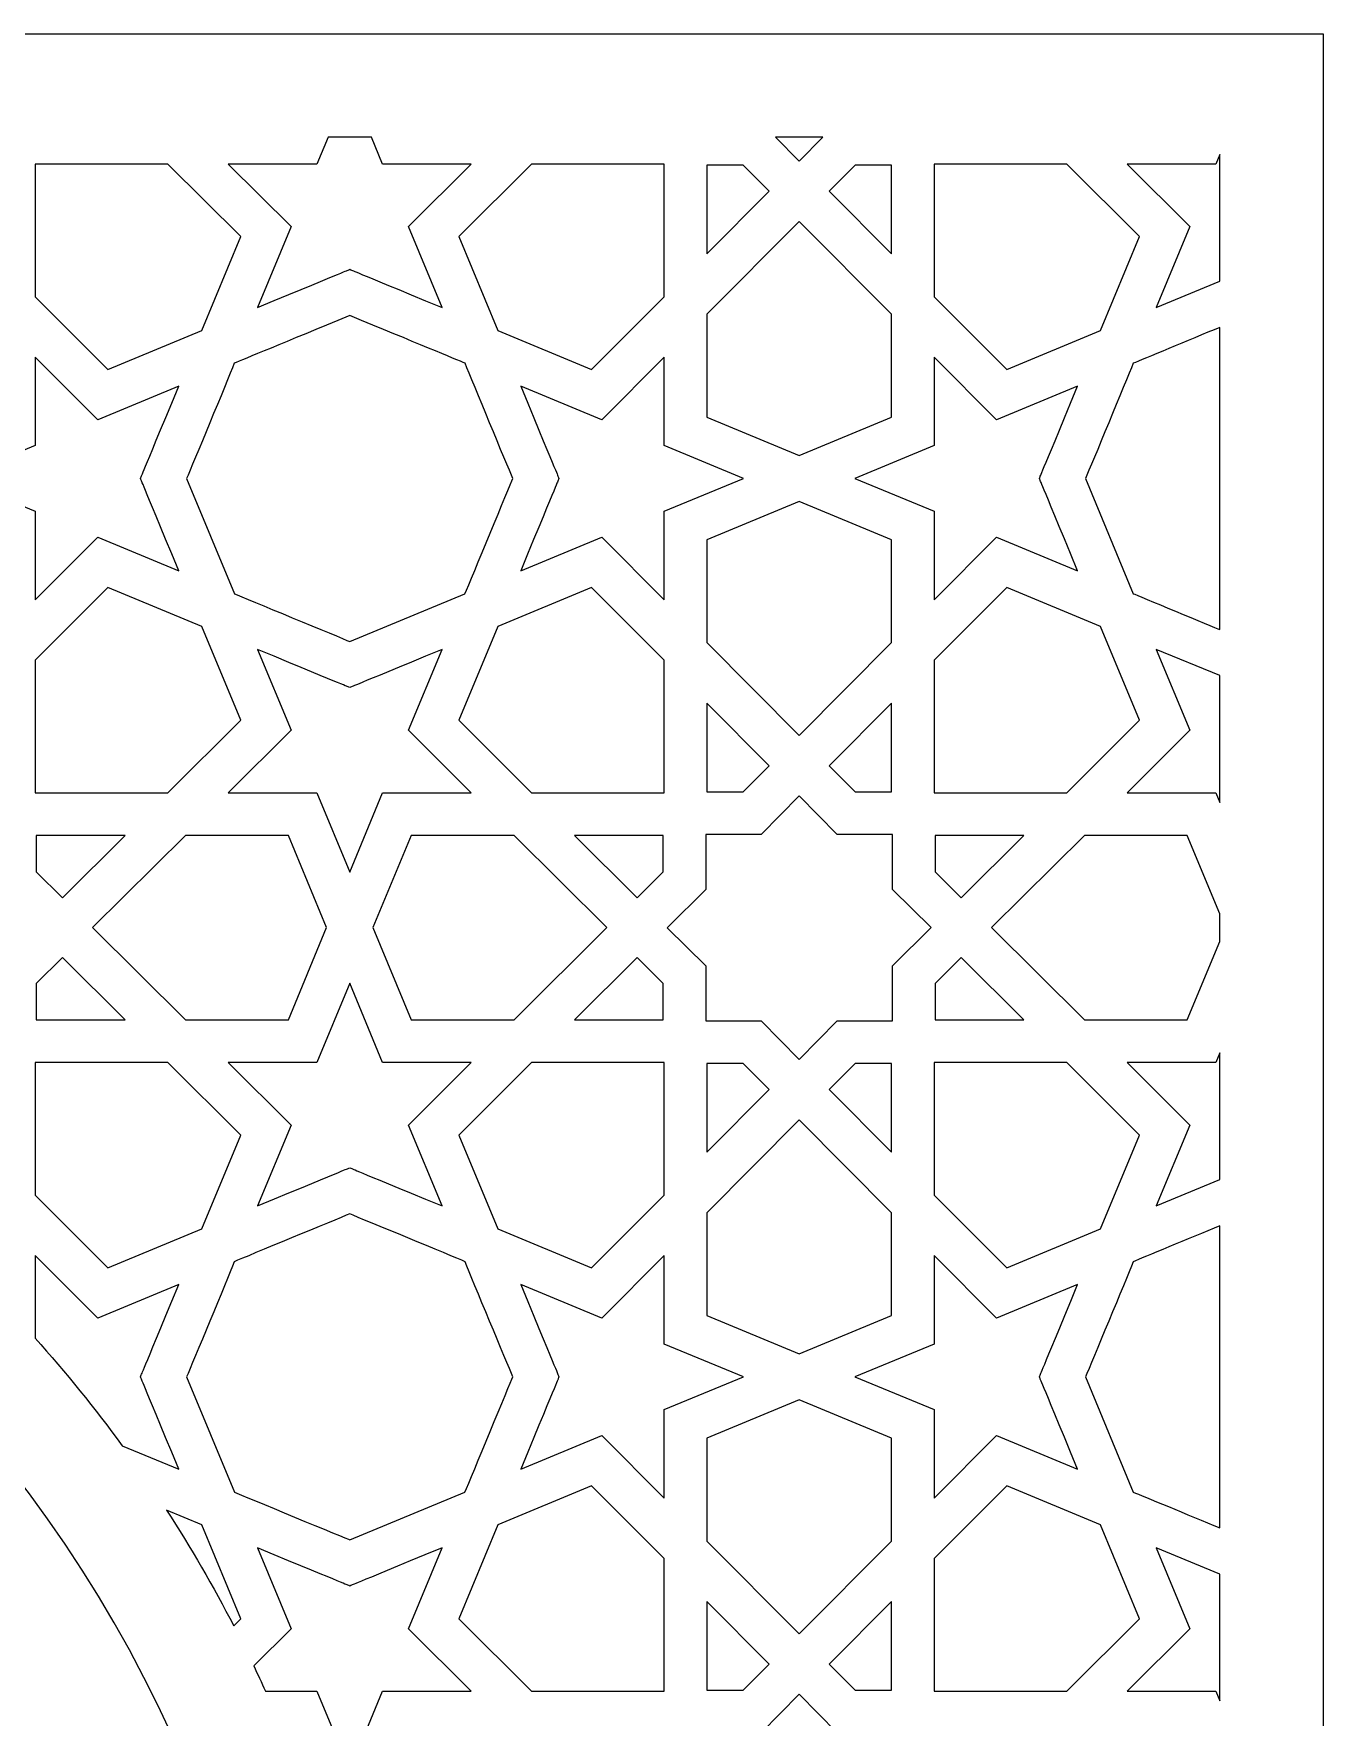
# Model space of a CAD drawing. Header units: millimetres. Extents: x -71 to 72, y -100 to 100.
# Drawn here: x 31.8 to 71.5, y 48.3 to 100.2 of the extents above; entities that cross this region are included whole.
import ezdxf

# ---------------------------------------------------------------- set-up
doc = ezdxf.new("R2010")
doc.units = ezdxf.units.MM
doc.header["$MEASUREMENT"] = 0
doc.layers.add('layer 1', color=7, linetype='Continuous')

msp = doc.modelspace()

# ---------------------------------------------------------------- linework, layer by layer
at = {"layer": 'layer 1', "color": 250}
for points, knots in [([(-71.4375, 100.1639), (-71.4375, 100.1639), (-71.4375, -99.8361), (-71.4375, -99.8361), (-71.4375, -99.8361), (-71.4375, -99.8361), (-39.4469, -99.8361), (-39.4469, -99.8361), (-39.4469, -99.8361), (-39.4469, -99.8361), (-39.4469, 31.5595), (-39.4469, 31.5595), (-39.4469, 31.5595), (-39.4469, 53.3323), (-21.7336, 71.0456), (0.0392, 71.0456), (0.0392, 71.0456), (21.8115, 71.0456), (39.5249, 53.3323), (39.5249, 31.5595), (39.5249, 31.5595), (39.5249, 31.5595), (39.5249, -99.8361), (39.5249, -99.8361), (39.5249, -99.8361), (39.5249, -99.8361), (71.5155, -99.8361), (71.5155, -99.8361), (71.5155, -99.8361), (71.5155, -99.8361), (71.5155, 100.1639), (71.5155, 100.1639), (71.5155, 100.1639), (71.5155, 100.1639), (-71.4375, 100.1639), (-71.4375, 100.1639)], [0, 0, 0, 0, 0.1, 0.1, 0.1, 0.1, 0.2, 0.2, 0.2, 0.2, 0.3, 0.3, 0.3, 0.3, 0.4, 0.4, 0.4, 0.4, 0.5, 0.5, 0.5, 0.5, 0.6, 0.6, 0.6, 0.6, 0.7, 0.7, 0.7, 0.7, 0.8, 0.8, 0.8, 0.8, 1, 1, 1, 1]), ([(43.343, 94.2192), (43.343, 94.2192), (44.3777, 91.7247), (44.3777, 91.7247), (44.3777, 91.7247), (41.4535, 92.9365), (41.7315, 92.8211), (41.535, 92.9037), (41.535, 92.9037), (41.353, 92.8271), (41.6609, 92.9552), (38.6923, 91.7247), (38.6923, 91.7247), (38.6923, 91.7247), (39.7267, 94.2192), (39.7267, 94.2192), (39.7267, 94.2192), (39.7267, 94.2192), (37.7934, 96.1436), (37.7934, 96.1436), (37.7934, 96.1436), (37.7934, 96.1436), (40.5239, 96.1436), (40.5239, 96.1436), (40.5239, 96.1436), (40.5239, 96.1436), (40.8693, 96.9772), (40.8693, 96.9772), (40.8693, 96.9772), (40.8693, 96.9772), (42.2007, 96.9772), (42.2007, 96.9772), (42.2007, 96.9772), (42.2007, 96.9772), (42.5457, 96.1436), (42.5457, 96.1436), (42.5457, 96.1436), (42.5457, 96.1436), (45.2762, 96.1436), (45.2762, 96.1436), (45.2762, 96.1436), (45.2762, 96.1436), (43.343, 94.2192), (43.343, 94.2192)], [0, 0, 0, 0, 0.0833333, 0.0833333, 0.0833333, 0.0833333, 0.1666667, 0.1666667, 0.1666667, 0.1666667, 0.25, 0.25, 0.25, 0.25, 0.3333333, 0.3333333, 0.3333333, 0.3333333, 0.4166667, 0.4166667, 0.4166667, 0.4166667, 0.5, 0.5, 0.5, 0.5, 0.5833333, 0.5833333, 0.5833333, 0.5833333, 0.6666667, 0.6666667, 0.6666667, 0.6666667, 0.75, 0.75, 0.75, 0.75, 0.8333333, 0.8333333, 0.8333333, 0.8333333, 1, 1, 1, 1]), ([(54.6439, 96.9772), (54.6439, 96.9772), (56.1068, 96.9772), (56.1068, 96.9772), (56.1068, 96.9772), (56.1068, 96.9772), (55.3755, 96.2385), (55.3755, 96.2385), (55.3755, 96.2385), (55.3755, 96.2385), (54.6439, 96.9772), (54.6439, 96.9772)], [0, 0, 0, 0, 0.25, 0.25, 0.25, 0.25, 0.5, 0.5, 0.5, 0.5, 1, 1, 1, 1]), ([(36.9771, 91.0156), (36.9771, 91.0156), (34.0843, 89.8158), (34.0843, 89.8158), (34.0843, 89.8158), (34.0843, 89.8158), (31.8505, 92.0598), (31.8505, 92.0598), (31.8505, 92.0598), (31.8505, 92.0598), (31.8505, 96.1436), (31.8505, 96.1436), (31.8505, 96.1436), (31.8505, 96.1436), (35.9343, 96.1436), (35.9343, 96.1436), (35.9343, 96.1436), (35.9343, 96.1436), (38.1787, 93.9098), (38.1787, 93.9098), (38.1787, 93.9098), (38.1787, 93.9098), (36.9771, 91.0156), (36.9771, 91.0156)], [0, 0, 0, 0, 0.1428571, 0.1428571, 0.1428571, 0.1428571, 0.2857143, 0.2857143, 0.2857143, 0.2857143, 0.4285714, 0.4285714, 0.4285714, 0.4285714, 0.5714286, 0.5714286, 0.5714286, 0.5714286, 0.7142857, 0.7142857, 0.7142857, 0.7142857, 1, 1, 1, 1]), ([(51.2191, 92.0598), (51.2191, 92.0598), (48.9853, 89.8158), (48.9853, 89.8158), (48.9853, 89.8158), (48.9853, 89.8158), (46.0911, 91.016), (46.0911, 91.016), (46.0911, 91.016), (46.0911, 91.016), (44.8913, 93.9098), (44.8913, 93.9098), (44.8913, 93.9098), (44.8913, 93.9098), (47.1353, 96.1436), (47.1353, 96.1436), (47.1353, 96.1436), (47.1353, 96.1436), (51.2191, 96.1436), (51.2191, 96.1436), (51.2191, 96.1436), (51.2191, 96.1436), (51.2191, 92.0598), (51.2191, 92.0598)], [0, 0, 0, 0, 0.1428571, 0.1428571, 0.1428571, 0.1428571, 0.2857143, 0.2857143, 0.2857143, 0.2857143, 0.4285714, 0.4285714, 0.4285714, 0.4285714, 0.5714286, 0.5714286, 0.5714286, 0.5714286, 0.7142857, 0.7142857, 0.7142857, 0.7142857, 1, 1, 1, 1]), ([(52.5311, 93.3792), (52.5311, 93.3792), (52.5311, 96.1129), (52.5311, 96.1129), (52.5311, 96.1129), (52.5311, 96.1129), (53.6536, 96.1129), (53.6536, 96.1129), (53.6536, 96.1129), (53.6536, 96.1129), (54.4513, 95.3086), (54.4513, 95.3086), (54.4513, 95.3086), (54.4513, 95.3086), (52.5311, 93.3792), (52.5311, 93.3792)], [0, 0, 0, 0, 0.2, 0.2, 0.2, 0.2, 0.4, 0.4, 0.4, 0.4, 0.6, 0.6, 0.6, 0.6, 1, 1, 1, 1]), ([(56.2995, 95.3086), (56.2995, 95.3086), (57.0971, 96.1129), (57.0971, 96.1129), (57.0971, 96.1129), (57.0971, 96.1129), (58.2196, 96.1129), (58.2196, 96.1129), (58.2196, 96.1129), (58.2196, 96.1129), (58.2196, 93.3792), (58.2196, 93.3792), (58.2196, 93.3792), (58.2196, 93.3792), (56.2995, 95.3086), (56.2995, 95.3086)], [0, 0, 0, 0, 0.2, 0.2, 0.2, 0.2, 0.4, 0.4, 0.4, 0.4, 0.6, 0.6, 0.6, 0.6, 1, 1, 1, 1]), ([(64.6582, 91.0156), (64.6582, 91.0156), (61.765, 89.8158), (61.765, 89.8158), (61.765, 89.8158), (61.765, 89.8158), (59.5316, 92.0598), (59.5316, 92.0598), (59.5316, 92.0598), (59.5316, 92.0598), (59.5316, 96.1436), (59.5316, 96.1436), (59.5316, 96.1436), (59.5316, 96.1436), (63.615, 96.1436), (63.615, 96.1436), (63.615, 96.1436), (63.615, 96.1436), (65.8594, 93.9098), (65.8594, 93.9098), (65.8594, 93.9098), (65.8594, 93.9098), (64.6582, 91.0156), (64.6582, 91.0156)], [0, 0, 0, 0, 0.1428571, 0.1428571, 0.1428571, 0.1428571, 0.2857143, 0.2857143, 0.2857143, 0.2857143, 0.4285714, 0.4285714, 0.4285714, 0.4285714, 0.5714286, 0.5714286, 0.5714286, 0.5714286, 0.7142857, 0.7142857, 0.7142857, 0.7142857, 1, 1, 1, 1]), ([(65.4745, 96.1436), (65.4745, 96.1436), (68.2046, 96.1436), (68.2046, 96.1436), (68.2046, 96.1436), (68.2046, 96.1436), (68.3292, 96.4438), (68.3292, 96.4438), (68.3292, 96.4438), (68.3292, 96.4438), (68.3292, 92.5354), (68.3292, 92.5354), (68.3292, 92.5354), (68.3292, 92.5354), (66.373, 91.7247), (66.373, 91.7247), (66.373, 91.7247), (66.373, 91.7247), (67.4077, 94.2192), (67.4077, 94.2192), (67.4077, 94.2192), (67.4077, 94.2192), (65.4745, 96.1436), (65.4745, 96.1436)], [0, 0, 0, 0, 0.1428571, 0.1428571, 0.1428571, 0.1428571, 0.2857143, 0.2857143, 0.2857143, 0.2857143, 0.4285714, 0.4285714, 0.4285714, 0.4285714, 0.5714286, 0.5714286, 0.5714286, 0.5714286, 0.7142857, 0.7142857, 0.7142857, 0.7142857, 1, 1, 1, 1]), ([(52.5311, 88.3476), (52.5311, 88.3476), (52.5311, 91.5183), (52.5311, 91.5183), (52.5311, 91.5183), (52.5311, 91.5183), (55.3755, 94.3772), (55.3755, 94.3772), (55.3755, 94.3772), (55.3755, 94.3772), (58.2196, 91.5183), (58.2196, 91.5183), (58.2196, 91.5183), (58.2196, 91.5183), (58.2196, 88.3476), (58.2196, 88.3476), (58.2196, 88.3476), (58.2196, 88.3476), (55.3755, 87.1696), (55.3755, 87.1696), (55.3755, 87.1696), (55.3755, 87.1696), (52.5311, 88.3476), (52.5311, 88.3476)], [0, 0, 0, 0, 0.1428571, 0.1428571, 0.1428571, 0.1428571, 0.2857143, 0.2857143, 0.2857143, 0.2857143, 0.4285714, 0.4285714, 0.4285714, 0.4285714, 0.5714286, 0.5714286, 0.5714286, 0.5714286, 0.7142857, 0.7142857, 0.7142857, 0.7142857, 1, 1, 1, 1]), ([(45.0846, 82.9077), (45.0846, 82.9077), (41.535, 81.4359), (41.535, 81.4359), (41.535, 81.4359), (41.233, 81.5612), (38.3064, 82.7744), (37.9839, 82.9081), (37.9839, 82.9081), (37.9839, 82.9081), (36.5118, 86.4588), (36.5118, 86.4588), (36.5118, 86.4588), (36.6984, 86.9029), (37.7455, 89.4024), (37.9769, 90.0074), (37.9769, 90.0074), (38.2535, 90.1227), (39.5446, 90.6579), (41.535, 91.4827), (41.535, 91.4827), (43.525, 90.6579), (44.8162, 90.1227), (45.0928, 90.0074), (45.0928, 90.0074), (45.3245, 89.4024), (46.3712, 86.9029), (46.5582, 86.4588), (46.5582, 86.4588), (46.463, 86.2295), (45.279, 83.3723), (45.0846, 82.9077)], [0, 0, 0, 0, 0.1111111, 0.1111111, 0.1111111, 0.1111111, 0.2222222, 0.2222222, 0.2222222, 0.2222222, 0.3333333, 0.3333333, 0.3333333, 0.3333333, 0.4444444, 0.4444444, 0.4444444, 0.4444444, 0.5555556, 0.5555556, 0.5555556, 0.5555556, 0.6666667, 0.6666667, 0.6666667, 0.6666667, 0.7777778, 0.7777778, 0.7777778, 0.7777778, 1, 1, 1, 1]), ([(64.1925, 86.4588), (64.3791, 86.9029), (65.4262, 89.4024), (65.6579, 90.0074), (65.6579, 90.0074), (65.9578, 90.1323), (67.401, 90.7306), (68.3292, 91.1151), (68.3292, 91.1151), (68.3292, 91.1151), (68.3292, 81.8035), (68.3292, 81.8035), (68.3292, 81.8035), (68.1507, 81.8776), (65.7588, 82.8693), (65.665, 82.9081), (65.665, 82.9081), (65.665, 82.9081), (64.1925, 86.4588), (64.1925, 86.4588)], [0, 0, 0, 0, 0.1666667, 0.1666667, 0.1666667, 0.1666667, 0.3333333, 0.3333333, 0.3333333, 0.3333333, 0.5, 0.5, 0.5, 0.5, 0.6666667, 0.6666667, 0.6666667, 0.6666667, 1, 1, 1, 1]), ([(35.0905, 86.4595), (35.1649, 86.282), (35.033, 86.6003), (36.2694, 83.6165), (36.2694, 83.6165), (36.2694, 83.6165), (33.7749, 84.6512), (33.7749, 84.6512), (33.7749, 84.6512), (33.7749, 84.6512), (31.8505, 82.7179), (31.8505, 82.7179), (31.8505, 82.7179), (31.8505, 82.7179), (31.8505, 85.4484), (31.8505, 85.4484), (31.8505, 85.4484), (31.8505, 85.4484), (29.4093, 86.4595), (29.4093, 86.4595), (29.4093, 86.4595), (29.4093, 86.4595), (31.8505, 87.4702), (31.8505, 87.4702), (31.8505, 87.4702), (31.8505, 87.4702), (31.8505, 90.2007), (31.8505, 90.2007), (31.8505, 90.2007), (31.8505, 90.2007), (33.7749, 88.2675), (33.7749, 88.2675), (33.7749, 88.2675), (33.7749, 88.2675), (36.2694, 89.3018), (36.2694, 89.3018), (36.2694, 89.3018), (35.0432, 86.3434), (35.1684, 86.6444), (35.0905, 86.4595)], [0, 0, 0, 0, 0.0909091, 0.0909091, 0.0909091, 0.0909091, 0.1818182, 0.1818182, 0.1818182, 0.1818182, 0.2727273, 0.2727273, 0.2727273, 0.2727273, 0.3636364, 0.3636364, 0.3636364, 0.3636364, 0.4545455, 0.4545455, 0.4545455, 0.4545455, 0.5454545, 0.5454545, 0.5454545, 0.5454545, 0.6363636, 0.6363636, 0.6363636, 0.6363636, 0.7272727, 0.7272727, 0.7272727, 0.7272727, 0.8181818, 0.8181818, 0.8181818, 0.8181818, 1, 1, 1, 1]), ([(53.6607, 86.4595), (53.6607, 86.4595), (51.2191, 85.4484), (51.2191, 85.4484), (51.2191, 85.4484), (51.2191, 85.4484), (51.2191, 82.7179), (51.2191, 82.7179), (51.2191, 82.7179), (51.2191, 82.7179), (49.2947, 84.6512), (49.2947, 84.6512), (49.2947, 84.6512), (49.2947, 84.6512), (46.8002, 83.6165), (46.8002, 83.6165), (46.8002, 83.6165), (48.0201, 86.5597), (47.9009, 86.2725), (47.9792, 86.4595), (47.9792, 86.4595), (47.9009, 86.6454), (48.0392, 86.3127), (46.8002, 89.3018), (46.8002, 89.3018), (46.8002, 89.3018), (49.2947, 88.2675), (49.2947, 88.2675), (49.2947, 88.2675), (49.2947, 88.2675), (51.2191, 90.2007), (51.2191, 90.2007), (51.2191, 90.2007), (51.2191, 90.2007), (51.2191, 87.4702), (51.2191, 87.4702), (51.2191, 87.4702), (51.2191, 87.4702), (53.6607, 86.4595), (53.6607, 86.4595)], [0, 0, 0, 0, 0.0909091, 0.0909091, 0.0909091, 0.0909091, 0.1818182, 0.1818182, 0.1818182, 0.1818182, 0.2727273, 0.2727273, 0.2727273, 0.2727273, 0.3636364, 0.3636364, 0.3636364, 0.3636364, 0.4545455, 0.4545455, 0.4545455, 0.4545455, 0.5454545, 0.5454545, 0.5454545, 0.5454545, 0.6363636, 0.6363636, 0.6363636, 0.6363636, 0.7272727, 0.7272727, 0.7272727, 0.7272727, 0.8181818, 0.8181818, 0.8181818, 0.8181818, 1, 1, 1, 1]), ([(62.7715, 86.4595), (62.8431, 86.2888), (62.7038, 86.6242), (63.9505, 83.6165), (63.9505, 83.6165), (63.9505, 83.6165), (61.456, 84.6512), (61.456, 84.6512), (61.456, 84.6512), (61.456, 84.6512), (59.5316, 82.7179), (59.5316, 82.7179), (59.5316, 82.7179), (59.5316, 82.7179), (59.5316, 85.4484), (59.5316, 85.4484), (59.5316, 85.4484), (59.5316, 85.4484), (57.09, 86.4595), (57.09, 86.4595), (57.09, 86.4595), (57.09, 86.4595), (59.5316, 87.4702), (59.5316, 87.4702), (59.5316, 87.4702), (59.5316, 87.4702), (59.5316, 90.2007), (59.5316, 90.2007), (59.5316, 90.2007), (59.5316, 90.2007), (61.456, 88.2675), (61.456, 88.2675), (61.456, 88.2675), (61.456, 88.2675), (63.9505, 89.3018), (63.9505, 89.3018), (63.9505, 89.3018), (62.7098, 86.3089), (62.8456, 86.6355), (62.7715, 86.4595)], [0, 0, 0, 0, 0.0909091, 0.0909091, 0.0909091, 0.0909091, 0.1818182, 0.1818182, 0.1818182, 0.1818182, 0.2727273, 0.2727273, 0.2727273, 0.2727273, 0.3636364, 0.3636364, 0.3636364, 0.3636364, 0.4545455, 0.4545455, 0.4545455, 0.4545455, 0.5454545, 0.5454545, 0.5454545, 0.5454545, 0.6363636, 0.6363636, 0.6363636, 0.6363636, 0.7272727, 0.7272727, 0.7272727, 0.7272727, 0.8181818, 0.8181818, 0.8181818, 0.8181818, 1, 1, 1, 1]), ([(52.5311, 81.4003), (52.5311, 81.4003), (52.5311, 84.5714), (52.5311, 84.5714), (52.5311, 84.5714), (52.5311, 84.5714), (55.3755, 85.749), (55.3755, 85.749), (55.3755, 85.749), (55.3755, 85.749), (58.2196, 84.5714), (58.2196, 84.5714), (58.2196, 84.5714), (58.2196, 84.5714), (58.2196, 81.4003), (58.2196, 81.4003), (58.2196, 81.4003), (58.2196, 81.4003), (55.3755, 78.5418), (55.3755, 78.5418), (55.3755, 78.5418), (55.3755, 78.5418), (52.5311, 81.4003), (52.5311, 81.4003)], [0, 0, 0, 0, 0.1428571, 0.1428571, 0.1428571, 0.1428571, 0.2857143, 0.2857143, 0.2857143, 0.2857143, 0.4285714, 0.4285714, 0.4285714, 0.4285714, 0.5714286, 0.5714286, 0.5714286, 0.5714286, 0.7142857, 0.7142857, 0.7142857, 0.7142857, 1, 1, 1, 1]), ([(36.9782, 81.9027), (36.9782, 81.9027), (38.1787, 79.0088), (38.1787, 79.0088), (38.1787, 79.0088), (38.1787, 79.0088), (35.9343, 76.775), (35.9343, 76.775), (35.9343, 76.775), (35.9343, 76.775), (31.8505, 76.775), (31.8505, 76.775), (31.8505, 76.775), (31.8505, 76.775), (31.8505, 80.8588), (31.8505, 80.8588), (31.8505, 80.8588), (31.8505, 80.8588), (34.0843, 83.1028), (34.0843, 83.1028), (34.0843, 83.1028), (34.0843, 83.1028), (36.9782, 81.9027), (36.9782, 81.9027)], [0, 0, 0, 0, 0.1428571, 0.1428571, 0.1428571, 0.1428571, 0.2857143, 0.2857143, 0.2857143, 0.2857143, 0.4285714, 0.4285714, 0.4285714, 0.4285714, 0.5714286, 0.5714286, 0.5714286, 0.5714286, 0.7142857, 0.7142857, 0.7142857, 0.7142857, 1, 1, 1, 1]), ([(51.2191, 80.8588), (51.2191, 80.8588), (51.2191, 76.775), (51.2191, 76.775), (51.2191, 76.775), (51.2191, 76.775), (47.1353, 76.775), (47.1353, 76.775), (47.1353, 76.775), (47.1353, 76.775), (44.8913, 79.0088), (44.8913, 79.0088), (44.8913, 79.0088), (44.8913, 79.0088), (46.0918, 81.9027), (46.0918, 81.9027), (46.0918, 81.9027), (46.0918, 81.9027), (48.9853, 83.1028), (48.9853, 83.1028), (48.9853, 83.1028), (48.9853, 83.1028), (51.2191, 80.8588), (51.2191, 80.8588)], [0, 0, 0, 0, 0.1428571, 0.1428571, 0.1428571, 0.1428571, 0.2857143, 0.2857143, 0.2857143, 0.2857143, 0.4285714, 0.4285714, 0.4285714, 0.4285714, 0.5714286, 0.5714286, 0.5714286, 0.5714286, 0.7142857, 0.7142857, 0.7142857, 0.7142857, 1, 1, 1, 1]), ([(64.6589, 81.9027), (64.6589, 81.9027), (65.8594, 79.0088), (65.8594, 79.0088), (65.8594, 79.0088), (65.8594, 79.0088), (63.615, 76.775), (63.615, 76.775), (63.615, 76.775), (63.615, 76.775), (59.5316, 76.775), (59.5316, 76.775), (59.5316, 76.775), (59.5316, 76.775), (59.5316, 80.8588), (59.5316, 80.8588), (59.5316, 80.8588), (59.5316, 80.8588), (61.765, 83.1028), (61.765, 83.1028), (61.765, 83.1028), (61.765, 83.1028), (64.6589, 81.9027), (64.6589, 81.9027)], [0, 0, 0, 0, 0.1428571, 0.1428571, 0.1428571, 0.1428571, 0.2857143, 0.2857143, 0.2857143, 0.2857143, 0.4285714, 0.4285714, 0.4285714, 0.4285714, 0.5714286, 0.5714286, 0.5714286, 0.5714286, 0.7142857, 0.7142857, 0.7142857, 0.7142857, 1, 1, 1, 1]), ([(41.535, 80.015), (41.7026, 80.0855), (41.4867, 79.9955), (44.3777, 81.1939), (44.3777, 81.1939), (44.3777, 81.1939), (43.343, 78.6994), (43.343, 78.6994), (43.343, 78.6994), (43.343, 78.6994), (45.2762, 76.775), (45.2762, 76.775), (45.2762, 76.775), (45.2762, 76.775), (42.5457, 76.775), (42.5457, 76.775), (42.5457, 76.775), (42.5457, 76.775), (41.535, 74.3338), (41.535, 74.3338), (41.535, 74.3338), (41.535, 74.3338), (40.5239, 76.775), (40.5239, 76.775), (40.5239, 76.775), (40.5239, 76.775), (37.7934, 76.775), (37.7934, 76.775), (37.7934, 76.775), (37.7934, 76.775), (39.7267, 78.6994), (39.7267, 78.6994), (39.7267, 78.6994), (39.7267, 78.6994), (38.6923, 81.1939), (38.6923, 81.1939), (38.6923, 81.1939), (41.6578, 79.9649), (41.3572, 80.0897), (41.535, 80.015)], [0, 0, 0, 0, 0.0909091, 0.0909091, 0.0909091, 0.0909091, 0.1818182, 0.1818182, 0.1818182, 0.1818182, 0.2727273, 0.2727273, 0.2727273, 0.2727273, 0.3636364, 0.3636364, 0.3636364, 0.3636364, 0.4545455, 0.4545455, 0.4545455, 0.4545455, 0.5454545, 0.5454545, 0.5454545, 0.5454545, 0.6363636, 0.6363636, 0.6363636, 0.6363636, 0.7272727, 0.7272727, 0.7272727, 0.7272727, 0.8181818, 0.8181818, 0.8181818, 0.8181818, 1, 1, 1, 1]), ([(67.4077, 78.6994), (67.4077, 78.6994), (66.373, 81.1939), (66.373, 81.1939), (66.373, 81.1939), (66.373, 81.1939), (68.3292, 80.3833), (68.3292, 80.3833), (68.3292, 80.3833), (68.3292, 80.3833), (68.3292, 76.4748), (68.3292, 76.4748), (68.3292, 76.4748), (68.3292, 76.4748), (68.2046, 76.775), (68.2046, 76.775), (68.2046, 76.775), (68.2046, 76.775), (65.4745, 76.775), (65.4745, 76.775), (65.4745, 76.775), (65.4745, 76.775), (67.4077, 78.6994), (67.4077, 78.6994)], [0, 0, 0, 0, 0.1428571, 0.1428571, 0.1428571, 0.1428571, 0.2857143, 0.2857143, 0.2857143, 0.2857143, 0.4285714, 0.4285714, 0.4285714, 0.4285714, 0.5714286, 0.5714286, 0.5714286, 0.5714286, 0.7142857, 0.7142857, 0.7142857, 0.7142857, 1, 1, 1, 1]), ([(52.5311, 76.8057), (52.5311, 76.8057), (52.5311, 79.5394), (52.5311, 79.5394), (52.5311, 79.5394), (52.5311, 79.5394), (54.4513, 77.6101), (54.4513, 77.6101), (54.4513, 77.6101), (54.4513, 77.6101), (53.6536, 76.8057), (53.6536, 76.8057), (53.6536, 76.8057), (53.6536, 76.8057), (52.5311, 76.8057), (52.5311, 76.8057)], [0, 0, 0, 0, 0.2, 0.2, 0.2, 0.2, 0.4, 0.4, 0.4, 0.4, 0.6, 0.6, 0.6, 0.6, 1, 1, 1, 1]), ([(56.2995, 77.6101), (56.2995, 77.6101), (58.2196, 79.5394), (58.2196, 79.5394), (58.2196, 79.5394), (58.2196, 79.5394), (58.2196, 76.8057), (58.2196, 76.8057), (58.2196, 76.8057), (58.2196, 76.8057), (57.0971, 76.8057), (57.0971, 76.8057), (57.0971, 76.8057), (57.0971, 76.8057), (56.2995, 77.6101), (56.2995, 77.6101)], [0, 0, 0, 0, 0.2, 0.2, 0.2, 0.2, 0.4, 0.4, 0.4, 0.4, 0.6, 0.6, 0.6, 0.6, 1, 1, 1, 1]), ([(51.3179, 72.6228), (51.3179, 72.6228), (52.5004, 73.7934), (52.5004, 73.7934), (52.5004, 73.7934), (52.5004, 73.7934), (52.5004, 75.4938), (52.5004, 75.4938), (52.5004, 75.4938), (52.5004, 75.4938), (54.2008, 75.4938), (54.2008, 75.4938), (54.2008, 75.4938), (54.2008, 75.4938), (55.3755, 76.6801), (55.3755, 76.6801), (55.3755, 76.6801), (55.3755, 76.6801), (56.5496, 75.4938), (56.5496, 75.4938), (56.5496, 75.4938), (56.5496, 75.4938), (58.2503, 75.4938), (58.2503, 75.4938), (58.2503, 75.4938), (58.2503, 75.4938), (58.2503, 73.7934), (58.2503, 73.7934), (58.2503, 73.7934), (58.2503, 73.7934), (59.4367, 72.619), (59.4367, 72.619), (59.4367, 72.619), (59.4367, 72.619), (58.2503, 71.4446), (58.2503, 71.4446), (58.2503, 71.4446), (58.2503, 71.4446), (58.2503, 69.7438), (58.2503, 69.7438), (58.2503, 69.7438), (58.2503, 69.7438), (56.5496, 69.7438), (56.5496, 69.7438), (56.5496, 69.7438), (56.5496, 69.7438), (55.3766, 68.5585), (55.3766, 68.5585), (55.3766, 68.5585), (55.3766, 68.5585), (55.3727, 68.5624), (55.3727, 68.5624), (55.3727, 68.5624), (55.3727, 68.5624), (55.3716, 68.5613), (55.3716, 68.5613), (55.3716, 68.5613), (55.3716, 68.5613), (54.2008, 69.7438), (54.2008, 69.7438), (54.2008, 69.7438), (54.2008, 69.7438), (52.5004, 69.7438), (52.5004, 69.7438), (52.5004, 69.7438), (52.5004, 69.7438), (52.5004, 71.4446), (52.5004, 71.4446), (52.5004, 71.4446), (52.5004, 71.4446), (51.3151, 72.6176), (51.3151, 72.6176), (51.3151, 72.6176), (51.3151, 72.6176), (51.3189, 72.6218), (51.3189, 72.6218), (51.3189, 72.6218), (51.3189, 72.6218), (51.3179, 72.6228), (51.3179, 72.6228)], [0, 0, 0, 0, 0.047619, 0.047619, 0.047619, 0.047619, 0.0952381, 0.0952381, 0.0952381, 0.0952381, 0.1428571, 0.1428571, 0.1428571, 0.1428571, 0.1904762, 0.1904762, 0.1904762, 0.1904762, 0.2380952, 0.2380952, 0.2380952, 0.2380952, 0.2857143, 0.2857143, 0.2857143, 0.2857143, 0.3333333, 0.3333333, 0.3333333, 0.3333333, 0.3809524, 0.3809524, 0.3809524, 0.3809524, 0.4285714, 0.4285714, 0.4285714, 0.4285714, 0.4761905, 0.4761905, 0.4761905, 0.4761905, 0.5238095, 0.5238095, 0.5238095, 0.5238095, 0.5714286, 0.5714286, 0.5714286, 0.5714286, 0.6190476, 0.6190476, 0.6190476, 0.6190476, 0.6666667, 0.6666667, 0.6666667, 0.6666667, 0.7142857, 0.7142857, 0.7142857, 0.7142857, 0.7619048, 0.7619048, 0.7619048, 0.7619048, 0.8095238, 0.8095238, 0.8095238, 0.8095238, 0.8571429, 0.8571429, 0.8571429, 0.8571429, 0.9047619, 0.9047619, 0.9047619, 0.9047619, 1, 1, 1, 1]), ([(34.6153, 75.4631), (34.6153, 75.4631), (32.6856, 73.5429), (32.6856, 73.5429), (32.6856, 73.5429), (32.6856, 73.5429), (31.8812, 74.3405), (31.8812, 74.3405), (31.8812, 74.3405), (31.8812, 74.3405), (31.8812, 75.4631), (31.8812, 75.4631), (31.8812, 75.4631), (31.8812, 75.4631), (34.6153, 75.4631), (34.6153, 75.4631)], [0, 0, 0, 0, 0.2, 0.2, 0.2, 0.2, 0.4, 0.4, 0.4, 0.4, 0.6, 0.6, 0.6, 0.6, 1, 1, 1, 1]), ([(36.4758, 75.4631), (36.4758, 75.4631), (39.6469, 75.4631), (39.6469, 75.4631), (39.6469, 75.4631), (39.6469, 75.4631), (40.8245, 72.619), (40.8245, 72.619), (40.8245, 72.619), (40.8245, 72.619), (39.6469, 69.7745), (39.6469, 69.7745), (39.6469, 69.7745), (39.6469, 69.7745), (36.4758, 69.7745), (36.4758, 69.7745), (36.4758, 69.7745), (36.4758, 69.7745), (33.6173, 72.619), (33.6173, 72.619), (33.6173, 72.619), (33.6173, 72.619), (36.4758, 75.4631), (36.4758, 75.4631)], [0, 0, 0, 0, 0.1428571, 0.1428571, 0.1428571, 0.1428571, 0.2857143, 0.2857143, 0.2857143, 0.2857143, 0.4285714, 0.4285714, 0.4285714, 0.4285714, 0.5714286, 0.5714286, 0.5714286, 0.5714286, 0.7142857, 0.7142857, 0.7142857, 0.7142857, 1, 1, 1, 1]), ([(46.5938, 69.7745), (46.5938, 69.7745), (43.4231, 69.7745), (43.4231, 69.7745), (43.4231, 69.7745), (43.4231, 69.7745), (42.2451, 72.619), (42.2451, 72.619), (42.2451, 72.619), (42.2451, 72.619), (43.4231, 75.4631), (43.4231, 75.4631), (43.4231, 75.4631), (43.4231, 75.4631), (46.5938, 75.4631), (46.5938, 75.4631), (46.5938, 75.4631), (46.5938, 75.4631), (49.4527, 72.619), (49.4527, 72.619), (49.4527, 72.619), (49.4527, 72.619), (46.5938, 69.7745), (46.5938, 69.7745)], [0, 0, 0, 0, 0.1428571, 0.1428571, 0.1428571, 0.1428571, 0.2857143, 0.2857143, 0.2857143, 0.2857143, 0.4285714, 0.4285714, 0.4285714, 0.4285714, 0.5714286, 0.5714286, 0.5714286, 0.5714286, 0.7142857, 0.7142857, 0.7142857, 0.7142857, 1, 1, 1, 1]), ([(51.1884, 75.4631), (51.1884, 75.4631), (51.1884, 74.3405), (51.1884, 74.3405), (51.1884, 74.3405), (51.1884, 74.3405), (50.3841, 73.5429), (50.3841, 73.5429), (50.3841, 73.5429), (50.3841, 73.5429), (48.4547, 75.4631), (48.4547, 75.4631), (48.4547, 75.4631), (48.4547, 75.4631), (51.1884, 75.4631), (51.1884, 75.4631)], [0, 0, 0, 0, 0.2, 0.2, 0.2, 0.2, 0.4, 0.4, 0.4, 0.4, 0.6, 0.6, 0.6, 0.6, 1, 1, 1, 1]), ([(62.296, 75.4631), (62.296, 75.4631), (60.3666, 73.5429), (60.3666, 73.5429), (60.3666, 73.5429), (60.3666, 73.5429), (59.5623, 74.3405), (59.5623, 74.3405), (59.5623, 74.3405), (59.5623, 74.3405), (59.5623, 75.4631), (59.5623, 75.4631), (59.5623, 75.4631), (59.5623, 75.4631), (62.296, 75.4631), (62.296, 75.4631)], [0, 0, 0, 0, 0.2, 0.2, 0.2, 0.2, 0.4, 0.4, 0.4, 0.4, 0.6, 0.6, 0.6, 0.6, 1, 1, 1, 1]), ([(64.1569, 69.7745), (64.1569, 69.7745), (61.298, 72.619), (61.298, 72.619), (61.298, 72.619), (61.298, 72.619), (64.1569, 75.4631), (64.1569, 75.4631), (64.1569, 75.4631), (64.1569, 75.4631), (67.3276, 75.4631), (67.3276, 75.4631), (67.3276, 75.4631), (67.3276, 75.4631), (68.3292, 73.0451), (68.3292, 73.0451), (68.3292, 73.0451), (68.3292, 73.0451), (68.3292, 72.1928), (68.3292, 72.1928), (68.3292, 72.1928), (68.3292, 72.1928), (67.3276, 69.7745), (67.3276, 69.7745), (67.3276, 69.7745), (67.3276, 69.7745), (64.1569, 69.7745), (64.1569, 69.7745)], [0, 0, 0, 0, 0.125, 0.125, 0.125, 0.125, 0.25, 0.25, 0.25, 0.25, 0.375, 0.375, 0.375, 0.375, 0.5, 0.5, 0.5, 0.5, 0.625, 0.625, 0.625, 0.625, 0.75, 0.75, 0.75, 0.75, 1, 1, 1, 1]), ([(31.8812, 69.7745), (31.8812, 69.7745), (31.8812, 70.8974), (31.8812, 70.8974), (31.8812, 70.8974), (31.8812, 70.8974), (32.6856, 71.6947), (32.6856, 71.6947), (32.6856, 71.6947), (32.6856, 71.6947), (34.6153, 69.7745), (34.6153, 69.7745), (34.6153, 69.7745), (34.6153, 69.7745), (31.8812, 69.7745), (31.8812, 69.7745)], [0, 0, 0, 0, 0.2, 0.2, 0.2, 0.2, 0.4, 0.4, 0.4, 0.4, 0.6, 0.6, 0.6, 0.6, 1, 1, 1, 1]), ([(48.4547, 69.7745), (48.4547, 69.7745), (50.3841, 71.6947), (50.3841, 71.6947), (50.3841, 71.6947), (50.3841, 71.6947), (51.1884, 70.8974), (51.1884, 70.8974), (51.1884, 70.8974), (51.1884, 70.8974), (51.1884, 69.7745), (51.1884, 69.7745), (51.1884, 69.7745), (51.1884, 69.7745), (48.4547, 69.7745), (48.4547, 69.7745)], [0, 0, 0, 0, 0.2, 0.2, 0.2, 0.2, 0.4, 0.4, 0.4, 0.4, 0.6, 0.6, 0.6, 0.6, 1, 1, 1, 1]), ([(59.5623, 69.7745), (59.5623, 69.7745), (59.5623, 70.8974), (59.5623, 70.8974), (59.5623, 70.8974), (59.5623, 70.8974), (60.3666, 71.6947), (60.3666, 71.6947), (60.3666, 71.6947), (60.3666, 71.6947), (62.296, 69.7745), (62.296, 69.7745), (62.296, 69.7745), (62.296, 69.7745), (59.5623, 69.7745), (59.5623, 69.7745)], [0, 0, 0, 0, 0.2, 0.2, 0.2, 0.2, 0.4, 0.4, 0.4, 0.4, 0.6, 0.6, 0.6, 0.6, 1, 1, 1, 1]), ([(40.5239, 68.4629), (40.5239, 68.4629), (41.535, 70.9041), (41.535, 70.9041), (41.535, 70.9041), (41.535, 70.9041), (42.5457, 68.4629), (42.5457, 68.4629), (42.5457, 68.4629), (42.5457, 68.4629), (45.2762, 68.4629), (45.2762, 68.4629), (45.2762, 68.4629), (45.2762, 68.4629), (43.343, 66.5381), (43.343, 66.5381), (43.343, 66.5381), (43.343, 66.5381), (44.3777, 64.044), (44.3777, 64.044), (44.3777, 64.044), (41.4567, 65.2544), (41.7445, 65.1348), (41.535, 65.223), (41.535, 65.223), (41.3607, 65.1496), (41.6758, 65.2805), (38.6923, 64.044), (38.6923, 64.044), (38.6923, 64.044), (39.7267, 66.5381), (39.7267, 66.5381), (39.7267, 66.5381), (39.7267, 66.5381), (37.7934, 68.4629), (37.7934, 68.4629), (37.7934, 68.4629), (37.7934, 68.4629), (40.5239, 68.4629), (40.5239, 68.4629)], [0, 0, 0, 0, 0.0909091, 0.0909091, 0.0909091, 0.0909091, 0.1818182, 0.1818182, 0.1818182, 0.1818182, 0.2727273, 0.2727273, 0.2727273, 0.2727273, 0.3636364, 0.3636364, 0.3636364, 0.3636364, 0.4545455, 0.4545455, 0.4545455, 0.4545455, 0.5454545, 0.5454545, 0.5454545, 0.5454545, 0.6363636, 0.6363636, 0.6363636, 0.6363636, 0.7272727, 0.7272727, 0.7272727, 0.7272727, 0.8181818, 0.8181818, 0.8181818, 0.8181818, 1, 1, 1, 1]), ([(67.4077, 66.5381), (67.4077, 66.5381), (65.4745, 68.4629), (65.4745, 68.4629), (65.4745, 68.4629), (65.4745, 68.4629), (68.2046, 68.4629), (68.2046, 68.4629), (68.2046, 68.4629), (68.2046, 68.4629), (68.3292, 68.7628), (68.3292, 68.7628), (68.3292, 68.7628), (68.3292, 68.7628), (68.3292, 64.8543), (68.3292, 64.8543), (68.3292, 64.8543), (68.3292, 64.8543), (66.373, 64.044), (66.373, 64.044), (66.373, 64.044), (66.373, 64.044), (67.4077, 66.5381), (67.4077, 66.5381)], [0, 0, 0, 0, 0.1428571, 0.1428571, 0.1428571, 0.1428571, 0.2857143, 0.2857143, 0.2857143, 0.2857143, 0.4285714, 0.4285714, 0.4285714, 0.4285714, 0.5714286, 0.5714286, 0.5714286, 0.5714286, 0.7142857, 0.7142857, 0.7142857, 0.7142857, 1, 1, 1, 1]), ([(36.9771, 63.3346), (36.9771, 63.3346), (34.0843, 62.1348), (34.0843, 62.1348), (34.0843, 62.1348), (34.0843, 62.1348), (31.8505, 64.3791), (31.8505, 64.3791), (31.8505, 64.3791), (31.8505, 64.3791), (31.8505, 68.4629), (31.8505, 68.4629), (31.8505, 68.4629), (31.8505, 68.4629), (35.9343, 68.4629), (35.9343, 68.4629), (35.9343, 68.4629), (35.9343, 68.4629), (38.1787, 66.2291), (38.1787, 66.2291), (38.1787, 66.2291), (38.1787, 66.2291), (36.9771, 63.3346), (36.9771, 63.3346)], [0, 0, 0, 0, 0.1428571, 0.1428571, 0.1428571, 0.1428571, 0.2857143, 0.2857143, 0.2857143, 0.2857143, 0.4285714, 0.4285714, 0.4285714, 0.4285714, 0.5714286, 0.5714286, 0.5714286, 0.5714286, 0.7142857, 0.7142857, 0.7142857, 0.7142857, 1, 1, 1, 1]), ([(51.2191, 64.3791), (51.2191, 64.3791), (48.9853, 62.1348), (48.9853, 62.1348), (48.9853, 62.1348), (48.9853, 62.1348), (46.0911, 63.3349), (46.0911, 63.3349), (46.0911, 63.3349), (46.0911, 63.3349), (44.8913, 66.2291), (44.8913, 66.2291), (44.8913, 66.2291), (44.8913, 66.2291), (47.1353, 68.4629), (47.1353, 68.4629), (47.1353, 68.4629), (47.1353, 68.4629), (51.2191, 68.4629), (51.2191, 68.4629), (51.2191, 68.4629), (51.2191, 68.4629), (51.2191, 64.3791), (51.2191, 64.3791)], [0, 0, 0, 0, 0.1428571, 0.1428571, 0.1428571, 0.1428571, 0.2857143, 0.2857143, 0.2857143, 0.2857143, 0.4285714, 0.4285714, 0.4285714, 0.4285714, 0.5714286, 0.5714286, 0.5714286, 0.5714286, 0.7142857, 0.7142857, 0.7142857, 0.7142857, 1, 1, 1, 1]), ([(52.5311, 65.6982), (52.5311, 65.6982), (52.5311, 68.4318), (52.5311, 68.4318), (52.5311, 68.4318), (52.5311, 68.4318), (53.6536, 68.4318), (53.6536, 68.4318), (53.6536, 68.4318), (53.6536, 68.4318), (54.4513, 67.6275), (54.4513, 67.6275), (54.4513, 67.6275), (54.4513, 67.6275), (52.5311, 65.6982), (52.5311, 65.6982)], [0, 0, 0, 0, 0.2, 0.2, 0.2, 0.2, 0.4, 0.4, 0.4, 0.4, 0.6, 0.6, 0.6, 0.6, 1, 1, 1, 1]), ([(58.2196, 68.4318), (58.2196, 68.4318), (58.2196, 65.6982), (58.2196, 65.6982), (58.2196, 65.6982), (58.2196, 65.6982), (56.2995, 67.6275), (56.2995, 67.6275), (56.2995, 67.6275), (56.2995, 67.6275), (57.0971, 68.4318), (57.0971, 68.4318), (57.0971, 68.4318), (57.0971, 68.4318), (58.2196, 68.4318), (58.2196, 68.4318)], [0, 0, 0, 0, 0.2, 0.2, 0.2, 0.2, 0.4, 0.4, 0.4, 0.4, 0.6, 0.6, 0.6, 0.6, 1, 1, 1, 1]), ([(64.6582, 63.3346), (64.6582, 63.3346), (61.765, 62.1348), (61.765, 62.1348), (61.765, 62.1348), (61.765, 62.1348), (59.5316, 64.3791), (59.5316, 64.3791), (59.5316, 64.3791), (59.5316, 64.3791), (59.5316, 68.4629), (59.5316, 68.4629), (59.5316, 68.4629), (59.5316, 68.4629), (63.615, 68.4629), (63.615, 68.4629), (63.615, 68.4629), (63.615, 68.4629), (65.8594, 66.2291), (65.8594, 66.2291), (65.8594, 66.2291), (65.8594, 66.2291), (64.6582, 63.3346), (64.6582, 63.3346)], [0, 0, 0, 0, 0.1428571, 0.1428571, 0.1428571, 0.1428571, 0.2857143, 0.2857143, 0.2857143, 0.2857143, 0.4285714, 0.4285714, 0.4285714, 0.4285714, 0.5714286, 0.5714286, 0.5714286, 0.5714286, 0.7142857, 0.7142857, 0.7142857, 0.7142857, 1, 1, 1, 1]), ([(58.2196, 63.8373), (58.2196, 63.8373), (58.2196, 60.6665), (58.2196, 60.6665), (58.2196, 60.6665), (58.2196, 60.6665), (55.3755, 59.4889), (55.3755, 59.4889), (55.3755, 59.4889), (55.3755, 59.4889), (52.5311, 60.6665), (52.5311, 60.6665), (52.5311, 60.6665), (52.5311, 60.6665), (52.5311, 63.8373), (52.5311, 63.8373), (52.5311, 63.8373), (52.5311, 63.8373), (55.3755, 66.6962), (55.3755, 66.6962), (55.3755, 66.6962), (55.3755, 66.6962), (58.2196, 63.8373), (58.2196, 63.8373)], [0, 0, 0, 0, 0.1428571, 0.1428571, 0.1428571, 0.1428571, 0.2857143, 0.2857143, 0.2857143, 0.2857143, 0.4285714, 0.4285714, 0.4285714, 0.4285714, 0.5714286, 0.5714286, 0.5714286, 0.5714286, 0.7142857, 0.7142857, 0.7142857, 0.7142857, 1, 1, 1, 1]), ([(37.9769, 62.3267), (38.3995, 62.5027), (41.0838, 63.615), (41.535, 63.802), (41.535, 63.802), (41.9858, 63.615), (44.6701, 62.5027), (45.0928, 62.3267), (45.0928, 62.3267), (45.3238, 61.7224), (46.3684, 59.2279), (46.5582, 58.7777), (46.5582, 58.7777), (46.4785, 58.5855), (45.2734, 55.6779), (45.0846, 55.2267), (45.0846, 55.2267), (45.0846, 55.2267), (41.535, 53.7549), (41.535, 53.7549), (41.535, 53.7549), (41.504, 53.7679), (38.2259, 55.1272), (37.9839, 55.2274), (37.9839, 55.2274), (37.9839, 55.2274), (36.5118, 58.7777), (36.5118, 58.7777), (36.5118, 58.7777), (36.7012, 59.2279), (37.7458, 61.7224), (37.9769, 62.3267)], [0, 0, 0, 0, 0.1111111, 0.1111111, 0.1111111, 0.1111111, 0.2222222, 0.2222222, 0.2222222, 0.2222222, 0.3333333, 0.3333333, 0.3333333, 0.3333333, 0.4444444, 0.4444444, 0.4444444, 0.4444444, 0.5555556, 0.5555556, 0.5555556, 0.5555556, 0.6666667, 0.6666667, 0.6666667, 0.6666667, 0.7777778, 0.7777778, 0.7777778, 0.7777778, 1, 1, 1, 1]), ([(64.1925, 58.7777), (64.3823, 59.2279), (65.4265, 61.7224), (65.6579, 62.3267), (65.6579, 62.3267), (65.9585, 62.4519), (67.4014, 63.0499), (68.3292, 63.4344), (68.3292, 63.4344), (68.3292, 63.4344), (68.3292, 54.1225), (68.3292, 54.1225), (68.3292, 54.1225), (67.3612, 54.5239), (65.9613, 55.1043), (65.665, 55.2274), (65.665, 55.2274), (65.665, 55.2274), (64.1925, 58.7777), (64.1925, 58.7777)], [0, 0, 0, 0, 0.1666667, 0.1666667, 0.1666667, 0.1666667, 0.3333333, 0.3333333, 0.3333333, 0.3333333, 0.5, 0.5, 0.5, 0.5, 0.6666667, 0.6666667, 0.6666667, 0.6666667, 1, 1, 1, 1]), ([(31.8505, 62.5196), (31.8505, 62.5196), (33.7749, 60.5864), (33.7749, 60.5864), (33.7749, 60.5864), (33.7749, 60.5864), (36.2694, 61.6211), (36.2694, 61.6211), (36.2694, 61.6211), (35.0601, 58.7033), (35.1737, 58.9763), (35.0905, 58.7784), (35.0905, 58.7784), (35.1642, 58.6031), (35.033, 58.9188), (36.2694, 55.9358), (36.2694, 55.9358), (36.2694, 55.9358), (34.5271, 56.6582), (34.5271, 56.6582), (34.5271, 56.6582), (33.6917, 57.803), (32.7918, 58.9164), (31.8505, 59.9691), (31.8505, 59.9691), (31.8505, 59.9691), (31.8505, 62.5196), (31.8505, 62.5196)], [0, 0, 0, 0, 0.125, 0.125, 0.125, 0.125, 0.25, 0.25, 0.25, 0.25, 0.375, 0.375, 0.375, 0.375, 0.5, 0.5, 0.5, 0.5, 0.625, 0.625, 0.625, 0.625, 0.75, 0.75, 0.75, 0.75, 1, 1, 1, 1]), ([(53.6607, 58.7784), (53.6607, 58.7784), (51.2191, 57.7677), (51.2191, 57.7677), (51.2191, 57.7677), (51.2191, 57.7677), (51.2191, 55.0372), (51.2191, 55.0372), (51.2191, 55.0372), (51.2191, 55.0372), (49.2947, 56.9704), (49.2947, 56.9704), (49.2947, 56.9704), (49.2947, 56.9704), (46.8002, 55.9358), (46.8002, 55.9358), (46.8002, 55.9358), (48.0402, 58.9273), (47.9069, 58.6066), (47.9792, 58.7784), (47.9792, 58.7784), (47.9044, 58.9562), (48.0339, 58.6444), (46.8002, 61.6211), (46.8002, 61.6211), (46.8002, 61.6211), (49.2947, 60.5864), (49.2947, 60.5864), (49.2947, 60.5864), (49.2947, 60.5864), (51.2191, 62.5196), (51.2191, 62.5196), (51.2191, 62.5196), (51.2191, 62.5196), (51.2191, 59.7891), (51.2191, 59.7891), (51.2191, 59.7891), (51.2191, 59.7891), (53.6607, 58.7784), (53.6607, 58.7784)], [0, 0, 0, 0, 0.0909091, 0.0909091, 0.0909091, 0.0909091, 0.1818182, 0.1818182, 0.1818182, 0.1818182, 0.2727273, 0.2727273, 0.2727273, 0.2727273, 0.3636364, 0.3636364, 0.3636364, 0.3636364, 0.4545455, 0.4545455, 0.4545455, 0.4545455, 0.5454545, 0.5454545, 0.5454545, 0.5454545, 0.6363636, 0.6363636, 0.6363636, 0.6363636, 0.7272727, 0.7272727, 0.7272727, 0.7272727, 0.8181818, 0.8181818, 0.8181818, 0.8181818, 1, 1, 1, 1]), ([(62.7715, 58.7784), (62.8463, 58.6006), (62.701, 58.9502), (63.9505, 55.9358), (63.9505, 55.9358), (63.9505, 55.9358), (61.456, 56.9704), (61.456, 56.9704), (61.456, 56.9704), (61.456, 56.9704), (59.5316, 55.0372), (59.5316, 55.0372), (59.5316, 55.0372), (59.5316, 55.0372), (59.5316, 57.7677), (59.5316, 57.7677), (59.5316, 57.7677), (59.5316, 57.7677), (57.09, 58.7784), (57.09, 58.7784), (57.09, 58.7784), (57.09, 58.7784), (59.5316, 59.7891), (59.5316, 59.7891), (59.5316, 59.7891), (59.5316, 59.7891), (59.5316, 62.5196), (59.5316, 62.5196), (59.5316, 62.5196), (59.5316, 62.5196), (61.456, 60.5864), (61.456, 60.5864), (61.456, 60.5864), (61.456, 60.5864), (63.9505, 61.6211), (63.9505, 61.6211), (63.9505, 61.6211), (62.7366, 58.6927), (62.8509, 58.9679), (62.7715, 58.7784)], [0, 0, 0, 0, 0.0909091, 0.0909091, 0.0909091, 0.0909091, 0.1818182, 0.1818182, 0.1818182, 0.1818182, 0.2727273, 0.2727273, 0.2727273, 0.2727273, 0.3636364, 0.3636364, 0.3636364, 0.3636364, 0.4545455, 0.4545455, 0.4545455, 0.4545455, 0.5454545, 0.5454545, 0.5454545, 0.5454545, 0.6363636, 0.6363636, 0.6363636, 0.6363636, 0.7272727, 0.7272727, 0.7272727, 0.7272727, 0.8181818, 0.8181818, 0.8181818, 0.8181818, 1, 1, 1, 1]), ([(52.5311, 53.7192), (52.5311, 53.7192), (52.5311, 56.8904), (52.5311, 56.8904), (52.5311, 56.8904), (52.5311, 56.8904), (55.3755, 58.0683), (55.3755, 58.0683), (55.3755, 58.0683), (55.3755, 58.0683), (58.2196, 56.8904), (58.2196, 56.8904), (58.2196, 56.8904), (58.2196, 56.8904), (58.2196, 53.7192), (58.2196, 53.7192), (58.2196, 53.7192), (58.2196, 53.7192), (55.3755, 50.8607), (55.3755, 50.8607), (55.3755, 50.8607), (55.3755, 50.8607), (52.5311, 53.7192), (52.5311, 53.7192)], [0, 0, 0, 0, 0.1428571, 0.1428571, 0.1428571, 0.1428571, 0.2857143, 0.2857143, 0.2857143, 0.2857143, 0.4285714, 0.4285714, 0.4285714, 0.4285714, 0.5714286, 0.5714286, 0.5714286, 0.5714286, 0.7142857, 0.7142857, 0.7142857, 0.7142857, 1, 1, 1, 1]), ([(46.0915, 54.2216), (46.0915, 54.2216), (48.9853, 55.4221), (48.9853, 55.4221), (48.9853, 55.4221), (48.9853, 55.4221), (51.2191, 53.1777), (51.2191, 53.1777), (51.2191, 53.1777), (51.2191, 53.1777), (51.2191, 49.0943), (51.2191, 49.0943), (51.2191, 49.0943), (51.2191, 49.0943), (47.1353, 49.0943), (47.1353, 49.0943), (47.1353, 49.0943), (47.1353, 49.0943), (44.8913, 51.3278), (44.8913, 51.3278), (44.8913, 51.3278), (44.8913, 51.3278), (46.0915, 54.2216), (46.0915, 54.2216)], [0, 0, 0, 0, 0.1428571, 0.1428571, 0.1428571, 0.1428571, 0.2857143, 0.2857143, 0.2857143, 0.2857143, 0.4285714, 0.4285714, 0.4285714, 0.4285714, 0.5714286, 0.5714286, 0.5714286, 0.5714286, 0.7142857, 0.7142857, 0.7142857, 0.7142857, 1, 1, 1, 1]), ([(59.5316, 49.0943), (59.5316, 49.0943), (59.5316, 53.1777), (59.5316, 53.1777), (59.5316, 53.1777), (59.5316, 53.1777), (61.765, 55.4221), (61.765, 55.4221), (61.765, 55.4221), (61.765, 55.4221), (64.6592, 54.2216), (64.6592, 54.2216), (64.6592, 54.2216), (64.6592, 54.2216), (65.8594, 51.3278), (65.8594, 51.3278), (65.8594, 51.3278), (65.8594, 51.3278), (63.615, 49.0943), (63.615, 49.0943), (63.615, 49.0943), (63.615, 49.0943), (59.5316, 49.0943), (59.5316, 49.0943)], [0, 0, 0, 0, 0.1428571, 0.1428571, 0.1428571, 0.1428571, 0.2857143, 0.2857143, 0.2857143, 0.2857143, 0.4285714, 0.4285714, 0.4285714, 0.4285714, 0.5714286, 0.5714286, 0.5714286, 0.5714286, 0.7142857, 0.7142857, 0.7142857, 0.7142857, 1, 1, 1, 1]), ([(36.9782, 54.2216), (36.9782, 54.2216), (38.1787, 51.3278), (38.1787, 51.3278), (38.1787, 51.3278), (38.1787, 51.3278), (37.9617, 51.1122), (37.9617, 51.1122), (37.9617, 51.1122), (37.3366, 52.3194), (36.6427, 53.5139), (35.8934, 54.6717), (35.8934, 54.6717), (35.8934, 54.6717), (36.9782, 54.2216), (36.9782, 54.2216)], [0, 0, 0, 0, 0.2, 0.2, 0.2, 0.2, 0.4, 0.4, 0.4, 0.4, 0.6, 0.6, 0.6, 0.6, 1, 1, 1, 1]), ([(39.7267, 51.0187), (39.7267, 51.0187), (38.6923, 53.5129), (38.6923, 53.5129), (38.6923, 53.5129), (41.6391, 52.2916), (41.3519, 52.4108), (41.535, 52.3339), (41.535, 52.3339), (41.7435, 52.4214), (41.3494, 52.258), (44.3777, 53.5129), (44.3777, 53.5129), (44.3777, 53.5129), (43.343, 51.0187), (43.343, 51.0187), (43.343, 51.0187), (43.343, 51.0187), (45.2762, 49.0943), (45.2762, 49.0943), (45.2762, 49.0943), (45.2762, 49.0943), (42.5457, 49.0943), (42.5457, 49.0943), (42.5457, 49.0943), (42.5457, 49.0943), (41.535, 46.6528), (41.535, 46.6528), (41.535, 46.6528), (41.535, 46.6528), (40.5239, 49.0943), (40.5239, 49.0943), (40.5239, 49.0943), (40.5239, 49.0943), (38.9393, 49.0943), (38.9393, 49.0943), (38.9393, 49.0943), (38.8183, 49.3621), (38.6969, 49.6235), (38.5773, 49.8743), (38.5773, 49.8743), (38.5773, 49.8743), (39.7267, 51.0187), (39.7267, 51.0187)], [0, 0, 0, 0, 0.0833333, 0.0833333, 0.0833333, 0.0833333, 0.1666667, 0.1666667, 0.1666667, 0.1666667, 0.25, 0.25, 0.25, 0.25, 0.3333333, 0.3333333, 0.3333333, 0.3333333, 0.4166667, 0.4166667, 0.4166667, 0.4166667, 0.5, 0.5, 0.5, 0.5, 0.5833333, 0.5833333, 0.5833333, 0.5833333, 0.6666667, 0.6666667, 0.6666667, 0.6666667, 0.75, 0.75, 0.75, 0.75, 0.8333333, 0.8333333, 0.8333333, 0.8333333, 1, 1, 1, 1]), ([(67.4077, 51.0187), (67.4077, 51.0187), (66.373, 53.5129), (66.373, 53.5129), (66.373, 53.5129), (66.373, 53.5129), (68.3292, 52.7022), (68.3292, 52.7022), (68.3292, 52.7022), (68.3292, 52.7022), (68.3292, 48.7941), (68.3292, 48.7941), (68.3292, 48.7941), (68.3292, 48.7941), (68.2046, 49.0943), (68.2046, 49.0943), (68.2046, 49.0943), (68.2046, 49.0943), (65.4745, 49.0943), (65.4745, 49.0943), (65.4745, 49.0943), (65.4745, 49.0943), (67.4077, 51.0187), (67.4077, 51.0187)], [0, 0, 0, 0, 0.1428571, 0.1428571, 0.1428571, 0.1428571, 0.2857143, 0.2857143, 0.2857143, 0.2857143, 0.4285714, 0.4285714, 0.4285714, 0.4285714, 0.5714286, 0.5714286, 0.5714286, 0.5714286, 0.7142857, 0.7142857, 0.7142857, 0.7142857, 1, 1, 1, 1]), ([(52.5311, 49.1247), (52.5311, 49.1247), (52.5311, 51.8587), (52.5311, 51.8587), (52.5311, 51.8587), (52.5311, 51.8587), (54.4513, 49.9294), (54.4513, 49.9294), (54.4513, 49.9294), (54.4513, 49.9294), (53.6536, 49.1247), (53.6536, 49.1247), (53.6536, 49.1247), (53.6536, 49.1247), (52.5311, 49.1247), (52.5311, 49.1247)], [0, 0, 0, 0, 0.2, 0.2, 0.2, 0.2, 0.4, 0.4, 0.4, 0.4, 0.6, 0.6, 0.6, 0.6, 1, 1, 1, 1]), ([(58.2196, 51.8587), (58.2196, 51.8587), (58.2196, 49.1247), (58.2196, 49.1247), (58.2196, 49.1247), (58.2196, 49.1247), (57.0971, 49.1247), (57.0971, 49.1247), (57.0971, 49.1247), (57.0971, 49.1247), (56.2995, 49.9294), (56.2995, 49.9294), (56.2995, 49.9294), (56.2995, 49.9294), (58.2196, 51.8587), (58.2196, 51.8587)], [0, 0, 0, 0, 0.2, 0.2, 0.2, 0.2, 0.4, 0.4, 0.4, 0.4, 0.6, 0.6, 0.6, 0.6, 1, 1, 1, 1]), ([(59.4367, 44.9379), (59.4367, 44.9379), (58.2503, 43.7635), (58.2503, 43.7635), (58.2503, 43.7635), (58.2503, 43.7635), (58.2503, 42.0631), (58.2503, 42.0631), (58.2503, 42.0631), (58.2503, 42.0631), (56.5496, 42.0631), (56.5496, 42.0631), (56.5496, 42.0631), (56.5496, 42.0631), (55.3766, 40.8778), (55.3766, 40.8778), (55.3766, 40.8778), (55.3766, 40.8778), (55.3727, 40.8817), (55.3727, 40.8817), (55.3727, 40.8817), (55.3727, 40.8817), (55.3716, 40.8806), (55.3716, 40.8806), (55.3716, 40.8806), (55.3716, 40.8806), (54.2008, 42.0631), (54.2008, 42.0631), (54.2008, 42.0631), (54.2008, 42.0631), (52.5004, 42.0631), (52.5004, 42.0631), (52.5004, 42.0631), (52.5004, 42.0631), (52.5004, 43.7635), (52.5004, 43.7635), (52.5004, 43.7635), (52.5004, 43.7635), (51.3151, 44.9368), (51.3151, 44.9368), (51.3151, 44.9368), (51.3151, 44.9368), (51.3189, 44.9407), (51.3189, 44.9407), (51.3189, 44.9407), (51.3189, 44.9407), (51.3179, 44.9418), (51.3179, 44.9418), (51.3179, 44.9418), (51.3179, 44.9418), (52.5004, 46.1123), (52.5004, 46.1123), (52.5004, 46.1123), (52.5004, 46.1123), (52.5004, 47.813), (52.5004, 47.813), (52.5004, 47.813), (52.5004, 47.813), (54.2008, 47.813), (54.2008, 47.813), (54.2008, 47.813), (54.2008, 47.813), (55.3755, 48.9994), (55.3755, 48.9994), (55.3755, 48.9994), (55.3755, 48.9994), (56.5496, 47.813), (56.5496, 47.813), (56.5496, 47.813), (56.5496, 47.813), (58.2503, 47.813), (58.2503, 47.813), (58.2503, 47.813), (58.2503, 47.813), (58.2503, 46.1123), (58.2503, 46.1123), (58.2503, 46.1123), (58.2503, 46.1123), (59.4367, 44.9379), (59.4367, 44.9379)], [0, 0, 0, 0, 0.047619, 0.047619, 0.047619, 0.047619, 0.0952381, 0.0952381, 0.0952381, 0.0952381, 0.1428571, 0.1428571, 0.1428571, 0.1428571, 0.1904762, 0.1904762, 0.1904762, 0.1904762, 0.2380952, 0.2380952, 0.2380952, 0.2380952, 0.2857143, 0.2857143, 0.2857143, 0.2857143, 0.3333333, 0.3333333, 0.3333333, 0.3333333, 0.3809524, 0.3809524, 0.3809524, 0.3809524, 0.4285714, 0.4285714, 0.4285714, 0.4285714, 0.4761905, 0.4761905, 0.4761905, 0.4761905, 0.5238095, 0.5238095, 0.5238095, 0.5238095, 0.5714286, 0.5714286, 0.5714286, 0.5714286, 0.6190476, 0.6190476, 0.6190476, 0.6190476, 0.6666667, 0.6666667, 0.6666667, 0.6666667, 0.7142857, 0.7142857, 0.7142857, 0.7142857, 0.7619048, 0.7619048, 0.7619048, 0.7619048, 0.8095238, 0.8095238, 0.8095238, 0.8095238, 0.8571429, 0.8571429, 0.8571429, 0.8571429, 0.9047619, 0.9047619, 0.9047619, 0.9047619, 1, 1, 1, 1])]:
    msp.add_open_spline(points, degree=3, knots=knots, dxfattribs=at)

doc.saveas('drawing.dxf')
